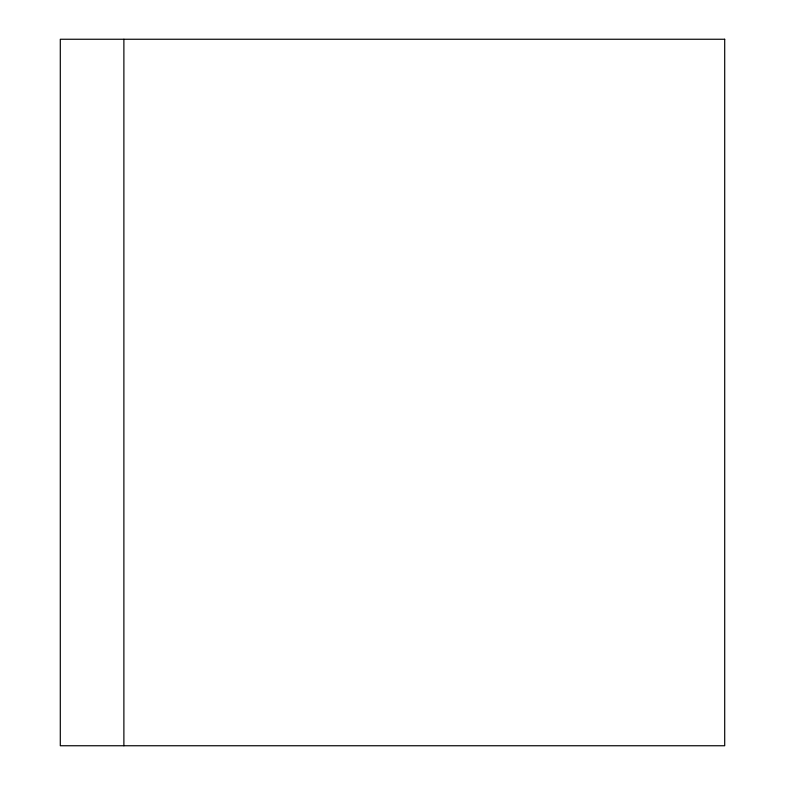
<?xml version="1.0" encoding="UTF-8"?>
<svg xmlns="http://www.w3.org/2000/svg" width="785" height="785" viewBox="0 0 785 785"><rect width="100%" height="100%" fill="white"/><g stroke="black" fill="none" stroke-linecap="round" stroke-linejoin="round"><path stroke-width="1.18" d="M123.883 39.25L123.883 745.75M724.702 39.25L60.298 39.25L60.298 745.75L724.702 745.75L724.702 39.25"/></g></svg>
